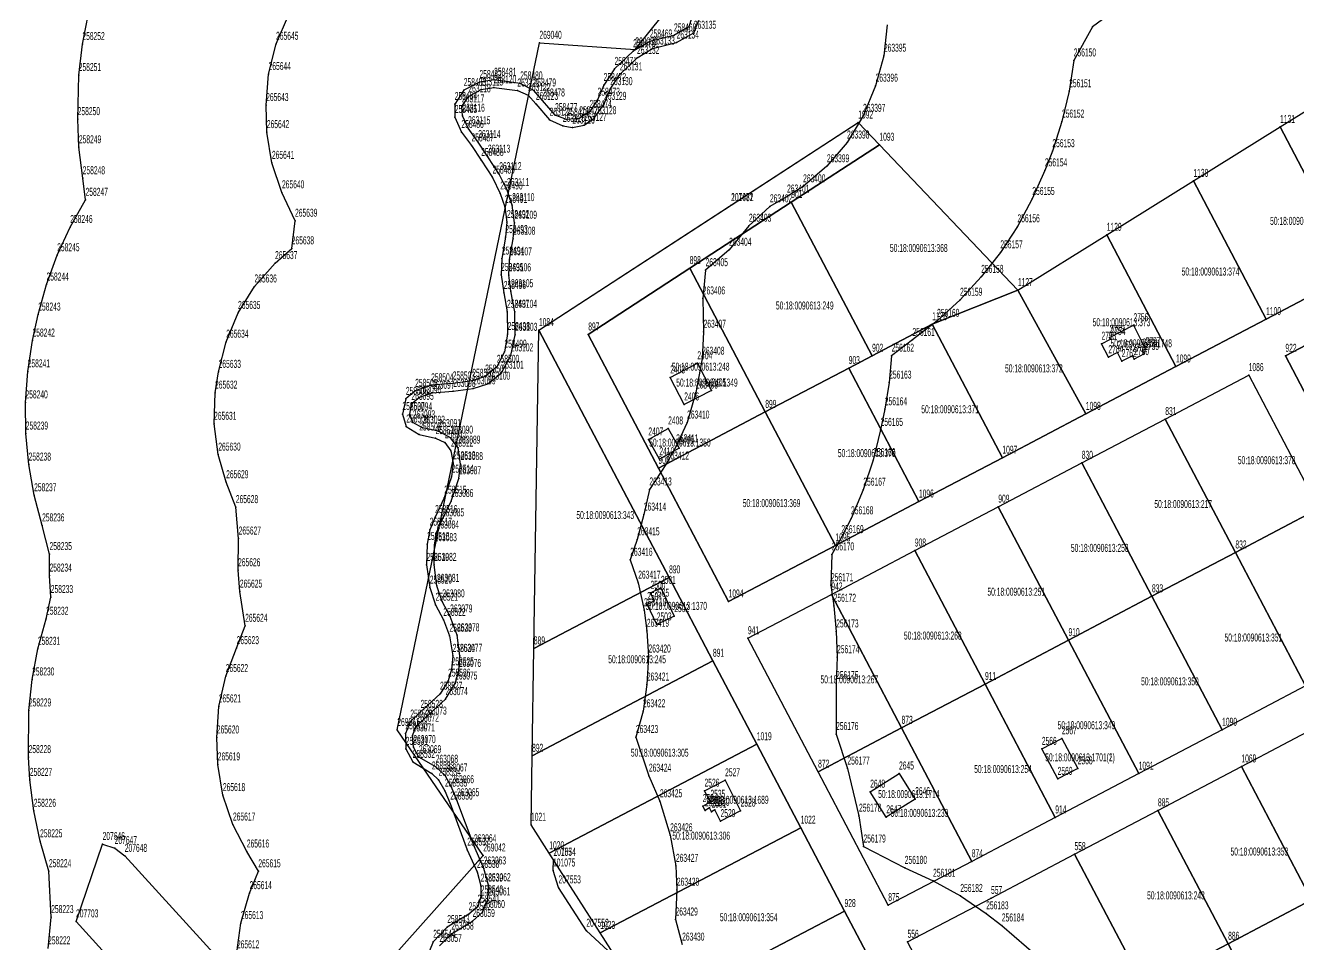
# Model space of a CAD drawing. Extents: x 1277570 to 1279623, y 422293 to 424918.
# Drawn here: x 1277594.3 to 1277931.9, y 423583.6 to 423827.4 of the extents above; entities that cross this region are included whole.
import ezdxf

# ---------------------------------------------------------------- set-up
doc = ezdxf.new("R2010")
doc.units = 0
doc.layers.get('0').update_dxf_attribs({"linetype": 'CONTINUOUS'})

# ---------------------------------------------------------------- blocks, each defined once
blk = doc.blocks.new('REGION0')
at = {"color": 7, "linetype": 'CONTINUOUS'}
for points in [[(1277950.549998, 423751.400001), (1277928.42, 423739.769998), (1277947.030001, 423704.360002)], [(1277823.150001, 423570.35), (1277811.520001, 423592.48), (1277799.89, 423614.609999), (1277788.26, 423636.739999), (1277776.63, 423658.869999), (1277765, 423680.999999), (1277730.49, 423746.599998), (1277815.149999, 423801.659998), (1277820.770001, 423795.759999), (1277797.399999, 423780.569998), (1277770.459998, 423763.050001), (1277743.57, 423745.430001), (1277762.180001, 423710.01), (1277780.780002, 423674.609998), (1277809.109999, 423689.490002), (1277831.239998, 423701.119999), (1277853.370001, 423712.760001), (1277875.5, 423724.379999), (1277899.4, 423736.940002), (1277923.3, 423749.5), (1277947.2, 423762.069998)]]:
    blk.add_lwpolyline(points, dxfattribs=at)
for points in [[(1277808.03, 423676.499999), (1277830.159999, 423688.130001), (1277852.290002, 423699.759998), (1277874.420001, 423711.39), (1277896.549999, 423723.020002), (1277918.679998, 423734.65), (1277937.289999, 423699.239998), (1277955.900001, 423663.830002), (1277933.760001, 423652.2), (1277911.639999, 423640.580002), (1277889.51, 423628.94), (1277867.380001, 423617.309998), (1277845.249998, 423605.680001), (1277823.109999, 423594.049999), (1277804.509998, 423629.46), (1277785.900001, 423664.870002)], [(1277850.360002, 423595.939999), (1277872.49, 423607.580001), (1277894.619999, 423619.199999), (1277916.750002, 423630.84), (1277938.890002, 423642.469998), (1277961.01, 423654.1), (1277979.620001, 423618.689998), (1277998.230002, 423583.280002), (1277976.099999, 423571.65), (1277953.97, 423560.019998), (1277931.840002, 423548.39), (1277909.709998, 423536.759998), (1277887.579999, 423525.130001), (1277865.450001, 423513.499999), (1277846.84, 423548.91), (1277828.229998, 423584.320002)]]:
    blk.add_lwpolyline(points, close=True, dxfattribs=at)

msp = doc.modelspace()

# ---------------------------------------------------------------- linework, layer by layer
at = {"color": 7, "linetype": 'CONTINUOUS'}
for points in [[(1278928.590002, 422296.199999), (1278272.21, 422313.72), (1278280.100001, 422652.879999), (1278114.470001, 422774.680002), (1277866.460001, 423219.000002), (1277891.869999, 423239.150001), (1277900.639998, 423248.799998), (1277891.869999, 423293.490002), (1277781.459999, 423492.419999), (1277686.81, 423574.800002), (1277715.729999, 423607.230001), (1277692.94, 423640.53), (1277730.620002, 423822.8), (1277756.040001, 423821.06), (1277827.020002, 423909.56)], [(1277600.330002, 423582.590002), (1277601.169998, 423590.890001), (1277600.57, 423603.059998), (1277598.210001, 423610.989999), (1277596.519999, 423619.080001), (1277595.499998, 423627.280001), (1277595.180001, 423633.320002), (1277595.249999, 423645.700001), (1277596.100001, 423653.92), (1277597.619999, 423662.05), (1277599.799998, 423670.019999), (1277601.050001, 423675.79), (1277600.729999, 423681.480001), (1277600.729999, 423687.180001), (1277598.760001, 423694.790001), (1277596.64, 423702.779998), (1277595.190001, 423710.920002), (1277594.419999, 423719.150001), (1277594.34, 423727.409999), (1277594.930002, 423735.650002), (1277596.210002, 423743.819999), (1277597.74, 423750.71), (1277599.92, 423758.679999), (1277602.749999, 423766.45), (1277606.209998, 423773.950001), (1277610.28, 423781.149999), (1277609.519999, 423786.879998), (1277608.509999, 423795.089998), (1277608.190001, 423802.550001), (1277608.470001, 423814.259999), (1277609.439999, 423822.469999), (1277611.09, 423830.57)], [(1277650.420002, 423581.529998), (1277651.48, 423589.289999), (1277653.76, 423597.23), (1277656.090002, 423603.029999), (1277653.04, 423608.28), (1277649.36, 423615.430002), (1277646.689999, 423623.24), (1277645.329999, 423631.389999), (1277645.080001, 423638.53), (1277645.579998, 423646.769999), (1277647.44, 423654.819998), (1277650.339998, 423662.22), (1277652.590001, 423668.150002), (1277651.19, 423677.220002), (1277650.709998, 423682.889999), (1277650.870002, 423691.299998), (1277650.120001, 423699.630001), (1277647.550001, 423706.239998), (1277645.470002, 423713.56), (1277644.360001, 423721.740001), (1277644.61, 423729.999999), (1277645.560002, 423735.519999), (1277647.570002, 423743.520001), (1277650.709998, 423751.15), (1277655.070001, 423758.169999), (1277660.53, 423764.37), (1277664.94, 423768.279999), (1277665.819999, 423775.6), (1277662.36, 423783.139999), (1277659.689999, 423790.960002), (1277658.35, 423799.11), (1277658.170001, 423806.29), (1277658.810001, 423814.519999), (1277660.789999, 423822.54), (1277664.060002, 423830.120001)], [(1277883.870002, 423831.940001), (1277877.24, 423827.010001), (1277872.289999, 423818.13), (1277871.069998, 423809.959998), (1277869.169999, 423801.909998), (1277866.62, 423794.049998), (1277864.650002, 423788.959998), (1277861.31, 423781.39), (1277857.37, 423774.13), (1277852.830002, 423767.22), (1277847.749999, 423760.710002), (1277842.139998, 423754.639998), (1277836.05, 423749.050001), (1277829.519999, 423743.98), (1277824.009998, 423739.810001), (1277823.350002, 423732.669999), (1277822.189998, 423725.589999), (1277821.089998, 423720.13), (1277819.120001, 423712.099999), (1277816.499998, 423704.259998), (1277813.24, 423696.670002), (1277810.669999, 423691.670001), (1277808.150001, 423687.090001), (1277807.909999, 423678.919999), (1277808.639998, 423673.469999), (1277809.32, 423666.659998), (1277809.530002, 423659.819999), (1277809.269998, 423652.98), (1277809.279998, 423639.439998), (1277812.280002, 423630.279998), (1277815.35, 423617.780001), (1277816.54, 423609.599999), (1277827.480002, 423603.940002), (1277834.999998, 423600.519999), (1277842.220002, 423596.489998), (1277849.080002, 423591.879999), (1277853.229999, 423588.660001), (1277863.039999, 423580.180001)], [(1277770.96, 423829.250002), (1277770.21, 423827.020001), (1277766.29, 423824.770001), (1277759.900001, 423823.169998), (1277755.47, 423820.579998), (1277750.550001, 423815.870001), (1277747.659998, 423811.620002), (1277746.04, 423807.709998), (1277743.899998, 423804.47), (1277741.179999, 423802.779998), (1277737.820001, 423802.429998), (1277734.769999, 423803.629999), (1277731.440002, 423807.509999), (1277729.089999, 423810.160001), (1277725.519999, 423812.029998), (1277718.600001, 423812.990002), (1277714.73, 423812.410001), (1277710.560002, 423810.27), (1277708.170001, 423806.579998), (1277708.190002, 423803.129998), (1277709.930002, 423799.139999), (1277712.619999, 423795.589999), (1277715.179999, 423791.709999), (1277718.189999, 423787.049998), (1277720.24, 423782.840002), (1277721.469998, 423779.279998), (1277722.010002, 423775.279999), (1277721.589999, 423771.270001), (1277720.669999, 423765.58), (1277720.440001, 423761.230002), (1277721.170001, 423756.449998), (1277722.019998, 423751.449998), (1277722.190002, 423745.549999), (1277721.33, 423740.87), (1277719.330001, 423736.850002), (1277716.230001, 423734.270001), (1277712.82, 423733.140002), (1277707.620001, 423732.440002), (1277701.909999, 423731.96), (1277697.669998, 423730.480001), (1277695.209999, 423728.349999), (1277694.289998, 423724.340001), (1277695.32, 423721.009999), (1277698.760002, 423718.900001), (1277703.079998, 423717.930002), (1277705.559999, 423716.83), (1277707.160001, 423714.609999), (1277707.749998, 423711.280002), (1277707.33, 423707.709998), (1277705.4, 423702.14), (1277702.960002, 423696.999998), (1277701.519998, 423693.650001), (1277700.850001, 423689.860001), (1277700.689998, 423684.299998), (1277701.55, 423678.29), (1277703.099999, 423673.739999), (1277705.150001, 423669.73), (1277706.77, 423665.51), (1277707.630002, 423660.179998), (1277707.33, 423656.609999), (1277706.4, 423653.599999), (1277704.259998, 423650.139999), (1277699.09, 423645.319998), (1277696.389998, 423642.740002), (1277695.070001, 423639.620002), (1277695.160001, 423635.500001), (1277697.020002, 423632.06), (1277702.11, 423628.979998), (1277703.899998, 423627.319999), (1277705.569999, 423624.420002), (1277706.990002, 423620.980001), (1277711.499998, 423608.770002), (1277714.069999, 423602.879998), (1277715.050002, 423599.22), (1277715.069998, 423596.1), (1277714.200001, 423593.640002), (1277711.859998, 423591.629999), (1277706.179998, 423588.249999), (1277702.46, 423584.330001), (1277700.519999, 423579.519999)], [(1277770.96, 423829.250002), (1277770.21, 423827.020001), (1277766.29, 423824.770001), (1277759.900001, 423823.169998), (1277755.47, 423820.579998), (1277750.550001, 423815.870001), (1277747.659998, 423811.620002), (1277746.04, 423807.709998), (1277743.899998, 423804.47), (1277741.179999, 423802.779998), (1277737.820001, 423802.429998), (1277734.769999, 423803.629999), (1277731.440002, 423807.509999), (1277729.089999, 423810.160001), (1277725.519999, 423812.029998), (1277718.600001, 423812.990002), (1277714.73, 423812.410001), (1277710.560002, 423810.27), (1277708.170001, 423806.579998), (1277708.190002, 423803.129998), (1277709.930002, 423799.139999), (1277712.619999, 423795.589999), (1277715.179999, 423791.709999), (1277718.189999, 423787.049998), (1277720.24, 423782.840002), (1277721.469998, 423779.279998), (1277722.010002, 423775.279999), (1277721.589999, 423771.270001), (1277720.669999, 423765.58), (1277720.440001, 423761.230002), (1277721.170001, 423756.449998), (1277722.019998, 423751.449998), (1277722.190002, 423745.549999), (1277721.33, 423740.87), (1277719.330001, 423736.850002), (1277716.230001, 423734.270001), (1277712.82, 423733.140002), (1277707.620001, 423732.440002), (1277701.909999, 423731.96), (1277697.669998, 423730.480001), (1277695.209999, 423728.349999), (1277694.289998, 423724.340001), (1277695.32, 423721.009999), (1277698.760002, 423718.900001), (1277703.079998, 423717.930002), (1277705.559999, 423716.83), (1277707.160001, 423714.609999), (1277707.749998, 423711.280002), (1277707.33, 423707.709998), (1277705.4, 423702.14), (1277702.960002, 423696.999998), (1277701.519998, 423693.650001), (1277700.850001, 423689.860001), (1277700.689998, 423684.299998), (1277701.55, 423678.29), (1277703.099999, 423673.739999), (1277705.150001, 423669.73), (1277706.77, 423665.51), (1277707.630002, 423660.179998), (1277707.33, 423656.609999), (1277706.4, 423653.599999), (1277704.259998, 423650.139999), (1277699.09, 423645.319998), (1277696.389998, 423642.740002), (1277695.070001, 423639.620002), (1277695.160001, 423635.500001), (1277697.020002, 423632.06), (1277702.11, 423628.979998), (1277703.899998, 423627.319999), (1277705.569999, 423624.420002), (1277706.990002, 423620.980001), (1277711.499998, 423608.770002), (1277714.069999, 423602.879998), (1277715.050002, 423599.22), (1277715.069998, 423596.1), (1277714.200001, 423593.640002), (1277711.859998, 423591.629999), (1277706.179998, 423588.249999), (1277702.46, 423584.330001), (1277700.519999, 423579.519999)], [(1277704.11, 423583.23), (1277707.270002, 423586.480002), (1277712.879999, 423589.850002), (1277715.539999, 423592.21), (1277716.980002, 423595.550002), (1277717.070002, 423599.339998), (1277715.850001, 423603.780001), (1277713.27, 423609.67), (1277708.749998, 423621.879999), (1277707.340001, 423625.32), (1277705.610001, 423628.439999), (1277703.12, 423630.76), (1277698.660002, 423633.299998), (1277697.190002, 423635.959999), (1277696.97, 423639.069999), (1277698.039998, 423641.64), (1277700.120002, 423643.540001), (1277705.729998, 423648.700002), (1277708.250001, 423652.829998), (1277709.24, 423656.179999), (1277709.530001, 423660.190002), (1277708.800001, 423665.640002), (1277706.929999, 423670.639998), (1277704.870001, 423674.640001), (1277703.449999, 423678.749999), (1277702.719999, 423684.310002), (1277702.809999, 423689.539999), (1277703.359999, 423692.890001), (1277704.739999, 423696.119999), (1277707.180002, 423701.260001), (1277709.24, 423707.279998), (1277709.720001, 423711.069999), (1277709.06, 423715.409998), (1277707.080002, 423718.059999), (1277703.889998, 423719.830002), (1277699.64, 423720.700002), (1277697.029998, 423722.129999), (1277696.25, 423724.240002), (1277696.679999, 423727.03), (1277698.640001, 423728.709998), (1277702.179999, 423729.950001), (1277707.759999, 423730.429999), (1277713.08, 423731.129998), (1277716.94, 423732.380001), (1277720.540002, 423735.300002), (1277723.06, 423739.880002), (1277724.16, 423745.340001), (1277724.059999, 423751.460002), (1277723.07, 423756.910002), (1277722.479998, 423761.140002), (1277722.7, 423765.370002), (1277723.62, 423770.840001), (1277724.039998, 423775.070001), (1277723.380002, 423779.740001), (1277722.019998, 423783.74), (1277719.96, 423787.96), (1277716.950001, 423792.610001), (1277714.390001, 423796.490002), (1277711.699999, 423800.15), (1277710.219998, 423803.479998), (1277710.080001, 423805.930001), (1277711.779999, 423808.610001), (1277715.130001, 423810.410002), (1277718.549998, 423810.989998), (1277724.769998, 423810.140002), (1277727.629999, 423808.930002), (1277729.680001, 423806.610001), (1277733.32, 423802.4), (1277736.820001, 423800.75), (1277739.36, 423800.32), (1277742.520002, 423801.01), (1277745.109999, 423802.810001), (1277747.749998, 423806.610001), (1277749.380002, 423810.510001), (1277751.950002, 423814.429999), (1277756.500001, 423818.800001), (1277760.61, 423821.279998), (1277766.999999, 423822.88), (1277771.549998, 423825.47), (1277772.859999, 423828.810002)], [(1277704.11, 423583.23), (1277707.270002, 423586.480002), (1277712.879999, 423589.850002), (1277715.539999, 423592.21), (1277716.980002, 423595.550002), (1277717.070002, 423599.339998), (1277715.850001, 423603.780001), (1277713.27, 423609.67), (1277708.749998, 423621.879999), (1277707.340001, 423625.32), (1277705.610001, 423628.439999), (1277703.12, 423630.76), (1277698.660002, 423633.299998), (1277697.190002, 423635.959999), (1277696.97, 423639.069999), (1277698.039998, 423641.64), (1277700.120002, 423643.540001), (1277705.729998, 423648.700002), (1277708.250001, 423652.829998), (1277709.24, 423656.179999), (1277709.530001, 423660.190002), (1277708.800001, 423665.640002), (1277706.929999, 423670.639998), (1277704.870001, 423674.640001), (1277703.449999, 423678.749999), (1277702.719999, 423684.310002), (1277702.809999, 423689.539999), (1277703.359999, 423692.890001), (1277704.739999, 423696.119999), (1277707.180002, 423701.260001), (1277709.24, 423707.279998), (1277709.720001, 423711.069999), (1277709.06, 423715.409998), (1277707.080002, 423718.059999), (1277703.889998, 423719.830002), (1277699.64, 423720.700002), (1277697.029998, 423722.129999), (1277696.25, 423724.240002), (1277696.679999, 423727.03), (1277698.640001, 423728.709998), (1277702.179999, 423729.950001), (1277707.759999, 423730.429999), (1277713.08, 423731.129998), (1277716.94, 423732.380001), (1277720.540002, 423735.300002), (1277723.06, 423739.880002), (1277724.16, 423745.340001), (1277724.059999, 423751.460002), (1277723.07, 423756.910002), (1277722.479998, 423761.140002), (1277722.7, 423765.370002), (1277723.62, 423770.840001), (1277724.039998, 423775.070001), (1277723.380002, 423779.740001), (1277722.019998, 423783.74), (1277719.96, 423787.96), (1277716.950001, 423792.610001), (1277714.390001, 423796.490002), (1277711.699999, 423800.15), (1277710.219998, 423803.479998), (1277710.080001, 423805.930001), (1277711.779999, 423808.610001), (1277715.130001, 423810.410002), (1277718.549998, 423810.989998), (1277724.769998, 423810.140002), (1277727.629999, 423808.930002), (1277729.680001, 423806.610001), (1277733.32, 423802.4), (1277736.820001, 423800.75), (1277739.36, 423800.32), (1277742.520002, 423801.01), (1277745.109999, 423802.810001), (1277747.749998, 423806.610001), (1277749.380002, 423810.510001), (1277751.950002, 423814.429999), (1277756.500001, 423818.800001), (1277760.61, 423821.279998), (1277766.999999, 423822.88), (1277771.549998, 423825.47), (1277772.859999, 423828.810002)], [(1277822.849999, 423827.589998), (1277821.960001, 423819.379998), (1277819.74, 423811.429998), (1277816.429999, 423803.43), (1277812.190002, 423796.35), (1277806.84, 423790.05), (1277800.53, 423784.730002), (1277796.279998, 423782.019999), (1277791.73, 423779.429999), (1277786.170001, 423774.280002), (1277780.919999, 423767.91), (1277774.679999, 423762.489999), (1277773.929998, 423755.000002), (1277774.15, 423746.159999), (1277773.759998, 423738.999998), (1277772.080002, 423730.009998), (1277769.780001, 423722.070002), (1277766.870002, 423715.780001), (1277764.35, 423711.200001), (1277759.78, 423704.319999), (1277758.299999, 423697.65), (1277756.549999, 423691.09), (1277754.690002, 423685.669998), (1277756.809998, 423679.599999), (1277758.360002, 423672.279998), (1277759.090002, 423666.829998), (1277759.530001, 423659.999998), (1277759.109998, 423652.569998), (1277758.080002, 423645.479998), (1277756.199999, 423638.659998), (1277759.649998, 423628.400001), (1277762.560002, 423621.609999), (1277765.28, 423612.590001), (1277766.809999, 423604.470001), (1277767.060002, 423598.150001), (1277766.699998, 423590.239999), (1277768.459999, 423583.58)], [(1277751.09, 423579.889998), (1277743.070002, 423587.250002), (1277735.679999, 423598.760001), (1277734.23, 423603.240002), (1277734.350001, 423606.059999), (1277734.340001, 423606.069998), (1277733.23, 423607.820002), (1277728.390001, 423615.37), (1277728.680001, 423633.670002), (1277729.140001, 423662.149999), (1277730.49, 423746.599998), (1277781.439998, 423779.740001), (1277781.459999, 423779.75), (1277815.149999, 423801.659998), (1277820.770001, 423795.759999), (1277857.490001, 423757.2), (1277881.049998, 423771.870001), (1277904.029998, 423786.179998), (1277927.009998, 423800.49), (1277949.989998, 423814.799998)], [(1277768.459999, 423413.550001), (1277732.49, 423452.780002), (1277686.08, 423503.809999), (1277650.940001, 423542.140002), (1277607.750002, 423589.739998), (1277614.800002, 423610.27), (1277618.010002, 423609.200002), (1277620.679998, 423607.119998), (1277666.76, 423556.549998), (1277701.74, 423518.099998), (1277748.280002, 423467.220001), (1277785.79, 423426.299999)]]:
    msp.add_lwpolyline(points, dxfattribs=at)
for points in [[(1277927.009998, 423800.49), (1277949.989998, 423814.799998), (1277971.100001, 423774.630002), (1277947.2, 423762.069998)], [(1277904.029998, 423786.179998), (1277927.009998, 423800.49), (1277947.2, 423762.069998), (1277923.3, 423749.5)], [(1277797.399999, 423780.569998), (1277820.770001, 423795.759999), (1277857.490001, 423757.2), (1277834.76, 423748.159998), (1277818.83, 423739.790002)], [(1277881.049998, 423771.870001), (1277904.029998, 423786.179998), (1277923.3, 423749.5), (1277899.4, 423736.940002)], [(1277770.459998, 423763.050001), (1277797.399999, 423780.569998), (1277818.83, 423739.790002), (1277812.630001, 423736.530001), (1277790.499998, 423724.899999)], [(1277857.490001, 423757.2), (1277881.049998, 423771.870001), (1277899.4, 423736.940002), (1277875.5, 423724.379999)], [(1277743.57, 423745.430001), (1277770.459998, 423763.050001), (1277790.499998, 423724.899999), (1277762.180001, 423710.01)], [(1277834.76, 423748.159998), (1277857.490001, 423757.2), (1277875.5, 423724.379999), (1277853.370001, 423712.760001)], [(1277928.42, 423739.769998), (1277950.549998, 423751.400001), (1277969.16, 423715.989999), (1277947.030001, 423704.360002)], [(1277730.49, 423746.599998), (1277765, 423680.999999), (1277729.140001, 423662.149999)], [(1277818.83, 423739.790002), (1277834.76, 423748.159998), (1277853.370001, 423712.760001), (1277831.239998, 423701.119999), (1277812.630001, 423736.530001)], [(1277879.650001, 423742.979998), (1277882.050002, 423744.210001), (1277881.809999, 423744.67), (1277888.119999, 423747.889999), (1277891.34, 423741.589998), (1277890.52, 423741.170002), (1277890.98, 423740.269999), (1277888.299999, 423738.899999), (1277887.839999, 423739.800002), (1277885.03, 423738.369999), (1277883.880002, 423740.629999), (1277881.480001, 423739.4)], [(1277765.300001, 423734.04), (1277772.489999, 423737.789998), (1277776.219998, 423730.619998), (1277769.009999, 423726.87)], [(1277790.499998, 423724.899999), (1277812.630001, 423736.530001), (1277831.239998, 423701.119999), (1277809.109999, 423689.490002)], [(1277896.549999, 423723.020002), (1277918.679998, 423734.65), (1277937.289999, 423699.239998), (1277915.160001, 423687.610001)], [(1277762.180001, 423710.01), (1277790.499998, 423724.899999), (1277809.109999, 423689.490002), (1277780.780002, 423674.609998)], [(1277874.420001, 423711.39), (1277896.549999, 423723.020002), (1277915.160001, 423687.610001), (1277893.030002, 423675.979999)], [(1277759.5, 423717.580002), (1277764.750001, 423720.499998), (1277767.66, 423715.260001), (1277762.419999, 423712.34)], [(1277852.290002, 423699.759998), (1277874.420001, 423711.39), (1277893.030002, 423675.979999), (1277870.899999, 423664.350002)], [(1277830.159999, 423688.130001), (1277852.290002, 423699.759998), (1277870.899999, 423664.350002), (1277848.77, 423652.72)], [(1277915.160001, 423687.610001), (1277937.289999, 423699.239998), (1277955.900001, 423663.830002), (1277933.760001, 423652.2)], [(1277808.03, 423676.499999), (1277830.159999, 423688.130001), (1277848.77, 423652.72), (1277826.640001, 423641.090002)], [(1277893.030002, 423675.979999), (1277915.160001, 423687.610001), (1277933.760001, 423652.2), (1277911.639999, 423640.580002)], [(1277729.140001, 423662.149999), (1277765, 423680.999999), (1277776.63, 423658.869999), (1277728.680001, 423633.670002)], [(1277760.070001, 423676.91), (1277762.830001, 423678.219999), (1277766.38, 423670.719998), (1277761.720001, 423668.52), (1277759.170001, 423673.899999), (1277761.07, 423674.800002)], [(1277785.900001, 423664.870002), (1277808.03, 423676.499999), (1277826.640001, 423641.090002), (1277804.509998, 423629.46)], [(1277870.899999, 423664.350002), (1277893.030002, 423675.979999), (1277911.639999, 423640.580002), (1277889.51, 423628.94)], [(1277848.77, 423652.72), (1277870.899999, 423664.350002), (1277889.51, 423628.94), (1277867.380001, 423617.309998)], [(1277728.680001, 423633.670002), (1277776.63, 423658.869999), (1277788.26, 423636.739999), (1277733.23, 423607.820002), (1277728.390001, 423615.37)], [(1277826.640001, 423641.090002), (1277848.77, 423652.72), (1277867.380001, 423617.309998), (1277845.249998, 423605.680001)], [(1277804.509998, 423629.46), (1277826.640001, 423641.090002), (1277845.249998, 423605.680001), (1277823.109999, 423594.049999)], [(1277916.750002, 423630.84), (1277938.890002, 423642.469998), (1277957.490002, 423607.060001), (1277935.359999, 423595.429999)], [(1277863.830002, 423635.500001), (1277869.140002, 423638.299999), (1277873.340002, 423630.339999), (1277868.030002, 423627.540001)], [(1277863.830002, 423635.500001), (1277869.140002, 423638.299999), (1277873.340002, 423630.339999), (1277868.030002, 423627.540001)], [(1277733.23, 423607.820002), (1277788.26, 423636.739999), (1277799.89, 423614.609999), (1277746.749998, 423586.68)], [(1277894.619999, 423619.199999), (1277916.750002, 423630.84), (1277935.359999, 423595.429999), (1277913.23, 423583.800002)], [(1277774.399998, 423624.410002), (1277779.850001, 423627.169998), (1277783.970001, 423619.119998), (1277778.65, 423616.339999), (1277777.09, 423619.320002), (1277776.249999, 423618.849999), (1277775.71, 423619.840002), (1277774.53, 423619.199999), (1277773.920002, 423620.329998), (1277775.959999, 423621.459998)], [(1277825.97, 423628.969999), (1277830.239998, 423622.180001), (1277822.59, 423617.37), (1277818.320002, 423624.160002)], [(1277872.49, 423607.580001), (1277894.619999, 423619.199999), (1277913.23, 423583.800002), (1277891.100002, 423572.17)], [(1277746.749998, 423586.68), (1277799.89, 423614.609999), (1277811.520001, 423592.48), (1277760.280002, 423565.549998)], [(1277828.229998, 423584.320002), (1277850.360002, 423595.939999), (1277872.49, 423607.580001), (1277891.100002, 423572.17), (1277868.969998, 423560.540002), (1277846.84, 423548.91)], [(1277913.23, 423583.800002), (1277935.359999, 423595.429999), (1277953.97, 423560.019998), (1277931.840002, 423548.39)], [(1277760.280002, 423565.549998), (1277811.520001, 423592.48), (1277823.150001, 423570.35), (1277773.810001, 423544.42)], [(1277891.100002, 423572.17), (1277913.23, 423583.800002), (1277931.840002, 423548.39), (1277909.709998, 423536.759998)]]:
    msp.add_lwpolyline(points, close=True, dxfattribs=at)
at = {"color": 7}
for p in [(1277770.21, 423827.020001), (1277877.24, 423827.010001), (1277730.620002, 423822.8), (1277759.900001, 423823.169998), (1277766.29, 423824.770001), (1277766.999999, 423822.88), (1277771.549998, 423825.47), (1277609.439999, 423822.469999), (1277660.789999, 423822.54), (1277755.47, 423820.579998), (1277756.040001, 423821.06), (1277760.61, 423821.279998), (1277821.960001, 423819.379998), (1277756.500001, 423818.800001), (1277872.289999, 423818.13), (1277608.470001, 423814.259999), (1277658.810001, 423814.519999), (1277718.600001, 423812.990002), (1277750.550001, 423815.870001), (1277751.950002, 423814.429999), (1277710.560002, 423810.27), (1277714.73, 423812.410001), (1277715.130001, 423810.410002), (1277718.549998, 423810.989998), (1277724.769998, 423810.140002), (1277725.519999, 423812.029998), (1277729.089999, 423810.160001), (1277747.659998, 423811.620002), (1277749.380002, 423810.510001), (1277819.74, 423811.429998), (1277871.069998, 423809.959998), (1277658.170001, 423806.29), (1277708.170001, 423806.579998), (1277710.080001, 423805.930001), (1277711.779999, 423808.610001), (1277727.629999, 423808.930002), (1277729.680001, 423806.610001), (1277731.440002, 423807.509999), (1277746.04, 423807.709998), (1277747.749998, 423806.610001), (1277608.190001, 423802.550001), (1277708.190002, 423803.129998), (1277710.219998, 423803.479998), (1277734.769999, 423803.629999), (1277741.179999, 423802.779998), (1277743.899998, 423804.47), (1277745.109999, 423802.810001), (1277816.429999, 423803.43), (1277709.930002, 423799.139999), (1277711.699999, 423800.15), (1277733.32, 423802.4), (1277736.820001, 423800.75), (1277737.820001, 423802.429998), (1277739.36, 423800.32), (1277742.520002, 423801.01), (1277815.149999, 423801.659998), (1277869.169999, 423801.909998), (1277927.009998, 423800.49), (1277658.35, 423799.11), (1277714.390001, 423796.490002), (1277812.190002, 423796.35), (1277820.770001, 423795.759999), (1277608.509999, 423795.089998), (1277712.619999, 423795.589999), (1277716.950001, 423792.610001), (1277866.62, 423794.049998), (1277659.689999, 423790.960002), (1277715.179999, 423791.709999), (1277806.84, 423790.05), (1277609.519999, 423786.879998), (1277718.189999, 423787.049998), (1277719.96, 423787.96), (1277864.650002, 423788.959998), (1277904.029998, 423786.179998), (1277662.36, 423783.139999), (1277720.24, 423782.840002), (1277722.019998, 423783.74), (1277800.53, 423784.730002), (1277610.28, 423781.149999), (1277721.469998, 423779.279998), (1277723.380002, 423779.740001), (1277781.439998, 423779.740001), (1277781.459999, 423779.75), (1277791.73, 423779.429999), (1277796.279998, 423782.019999), (1277797.399999, 423780.569998), (1277861.31, 423781.39), (1277665.819999, 423775.6), (1277606.209998, 423773.950001), (1277722.010002, 423775.279999), (1277724.039998, 423775.070001), (1277786.170001, 423774.280002), (1277857.37, 423774.13), (1277721.589999, 423771.270001), (1277723.62, 423770.840001), (1277881.049998, 423771.870001), (1277602.749999, 423766.45), (1277664.94, 423768.279999), (1277720.669999, 423765.58), (1277722.7, 423765.370002), (1277780.919999, 423767.91), (1277852.830002, 423767.22), (1277660.53, 423764.37), (1277770.459998, 423763.050001), (1277774.679999, 423762.489999), (1277599.92, 423758.679999), (1277720.440001, 423761.230002), (1277722.479998, 423761.140002), (1277847.749999, 423760.710002), (1277655.070001, 423758.169999), (1277721.170001, 423756.449998), (1277723.07, 423756.910002), (1277857.490001, 423757.2), (1277773.929998, 423755.000002), (1277842.139998, 423754.639998), (1277597.74, 423750.71), (1277650.709998, 423751.15), (1277722.019998, 423751.449998), (1277724.059999, 423751.460002), (1277836.05, 423749.050001), (1277923.3, 423749.5), (1277722.190002, 423745.549999), (1277724.16, 423745.340001), (1277730.49, 423746.599998), (1277743.57, 423745.430001), (1277774.15, 423746.159999), (1277834.76, 423748.159998), (1277888.119999, 423747.889999), (1277596.210002, 423743.819999), (1277647.570002, 423743.520001), (1277829.519999, 423743.98), (1277879.650001, 423742.979998), (1277881.809999, 423744.67), (1277882.050002, 423744.210001), (1277721.33, 423740.87), (1277723.06, 423739.880002), (1277773.759998, 423738.999998), (1277818.83, 423739.790002), (1277824.009998, 423739.810001), (1277881.480001, 423739.4), (1277883.880002, 423740.629999), (1277885.03, 423738.369999), (1277887.839999, 423739.800002), (1277888.299999, 423738.899999), (1277890.52, 423741.170002), (1277890.98, 423740.269999), (1277891.34, 423741.589998), (1277928.42, 423739.769998), (1277594.930002, 423735.650002), (1277645.560002, 423735.519999), (1277719.330001, 423736.850002), (1277720.540002, 423735.300002), (1277772.489999, 423737.789998), (1277812.630001, 423736.530001), (1277899.4, 423736.940002), (1277701.909999, 423731.96), (1277707.620001, 423732.440002), (1277712.82, 423733.140002), (1277716.230001, 423734.270001), (1277716.94, 423732.380001), (1277765.300001, 423734.04), (1277823.350002, 423732.669999), (1277918.679998, 423734.65), (1277644.61, 423729.999999), (1277695.209999, 423728.349999), (1277697.669998, 423730.480001), (1277698.640001, 423728.709998), (1277702.179999, 423729.950001), (1277707.759999, 423730.429999), (1277713.08, 423731.129998), (1277772.080002, 423730.009998), (1277776.219998, 423730.619998), (1277594.34, 423727.409999), (1277696.679999, 423727.03), (1277769.009999, 423726.87), (1277790.499998, 423724.899999), (1277822.189998, 423725.589999), (1277644.360001, 423721.740001), (1277694.289998, 423724.340001), (1277696.25, 423724.240002), (1277697.029998, 423722.129999), (1277769.780001, 423722.070002), (1277875.5, 423724.379999), (1277896.549999, 423723.020002), (1277594.419999, 423719.150001), (1277695.32, 423721.009999), (1277698.760002, 423718.900001), (1277699.64, 423720.700002), (1277703.889998, 423719.830002), (1277764.750001, 423720.499998), (1277821.089998, 423720.13), (1277703.079998, 423717.930002), (1277705.559999, 423716.83), (1277707.080002, 423718.059999), (1277709.06, 423715.409998), (1277759.5, 423717.580002), (1277766.870002, 423715.780001), (1277767.66, 423715.260001), (1277645.470002, 423713.56), (1277707.160001, 423714.609999), (1277762.419999, 423712.34), (1277819.120001, 423712.099999), (1277853.370001, 423712.760001), (1277874.420001, 423711.39), (1277595.190001, 423710.920002), (1277707.749998, 423711.280002), (1277709.720001, 423711.069999), (1277762.180001, 423710.01), (1277764.35, 423711.200001), (1277647.550001, 423706.239998), (1277707.33, 423707.709998), (1277709.24, 423707.279998), (1277596.64, 423702.779998), (1277705.4, 423702.14), (1277707.180002, 423701.260001), (1277759.78, 423704.319999), (1277816.499998, 423704.259998), (1277650.120001, 423699.630001), (1277831.239998, 423701.119999), (1277852.290002, 423699.759998), (1277598.760001, 423694.790001), (1277702.960002, 423696.999998), (1277704.739999, 423696.119999), (1277758.299999, 423697.65), (1277813.24, 423696.670002), (1277650.870002, 423691.299998), (1277701.519998, 423693.650001), (1277703.359999, 423692.890001), (1277810.669999, 423691.670001), (1277700.850001, 423689.860001), (1277702.809999, 423689.539999), (1277756.549999, 423691.09), (1277809.109999, 423689.490002), (1277830.159999, 423688.130001), (1277600.729999, 423687.180001), (1277754.690002, 423685.669998), (1277808.150001, 423687.090001), (1277915.160001, 423687.610001), (1277600.729999, 423681.480001), (1277650.709998, 423682.889999), (1277700.689998, 423684.299998), (1277702.719999, 423684.310002), (1277765, 423680.999999), (1277701.55, 423678.29), (1277703.449999, 423678.749999), (1277756.809998, 423679.599999), (1277762.830001, 423678.219999), (1277807.909999, 423678.919999), (1277601.050001, 423675.79), (1277651.19, 423677.220002), (1277704.870001, 423674.640001), (1277760.070001, 423676.91), (1277761.07, 423674.800002), (1277780.780002, 423674.609998), (1277808.03, 423676.499999), (1277893.030002, 423675.979999), (1277703.099999, 423673.739999), (1277758.360002, 423672.279998), (1277759.170001, 423673.899999), (1277808.639998, 423673.469999), (1277599.799998, 423670.019999), (1277652.590001, 423668.150002), (1277705.150001, 423669.73), (1277706.929999, 423670.639998), (1277761.720001, 423668.52), (1277766.38, 423670.719998), (1277706.77, 423665.51), (1277708.800001, 423665.640002), (1277759.090002, 423666.829998), (1277785.900001, 423664.870002), (1277809.32, 423666.659998), (1277870.899999, 423664.350002), (1277597.619999, 423662.05), (1277650.339998, 423662.22), (1277729.140001, 423662.149999), (1277707.630002, 423660.179998), (1277709.530001, 423660.190002), (1277759.530001, 423659.999998), (1277776.63, 423658.869999), (1277809.530002, 423659.819999), (1277647.44, 423654.819998), (1277707.33, 423656.609999), (1277709.24, 423656.179999), (1277596.100001, 423653.92), (1277706.4, 423653.599999), (1277708.250001, 423652.829998), (1277759.109998, 423652.569998), (1277809.269998, 423652.98), (1277848.77, 423652.72), (1277704.259998, 423650.139999), (1277705.729998, 423648.700002), (1277595.249999, 423645.700001), (1277645.579998, 423646.769999), (1277699.09, 423645.319998), (1277758.080002, 423645.479998), (1277692.94, 423640.53), (1277696.389998, 423642.740002), (1277698.039998, 423641.64), (1277700.120002, 423643.540001), (1277826.640001, 423641.090002), (1277911.639999, 423640.580002), (1277645.080001, 423638.53), (1277695.070001, 423639.620002), (1277696.97, 423639.069999), (1277756.199999, 423638.659998), (1277809.279998, 423639.439998), (1277869.140002, 423638.299999), (1277695.160001, 423635.500001), (1277697.190002, 423635.959999), (1277788.26, 423636.739999), (1277863.830002, 423635.500001), (1277595.180001, 423633.320002), (1277645.329999, 423631.389999), (1277697.020002, 423632.06), (1277698.660002, 423633.299998), (1277703.12, 423630.76), (1277728.680001, 423633.670002), (1277873.340002, 423630.339999), (1277916.750002, 423630.84), (1277595.499998, 423627.280001), (1277702.11, 423628.979998), (1277703.899998, 423627.319999), (1277705.610001, 423628.439999), (1277759.649998, 423628.400001), (1277779.850001, 423627.169998), (1277804.509998, 423629.46), (1277812.280002, 423630.279998), (1277825.97, 423628.969999), (1277868.030002, 423627.540001), (1277889.51, 423628.94), (1277705.569999, 423624.420002), (1277707.340001, 423625.32), (1277774.399998, 423624.410002), (1277818.320002, 423624.160002), (1277646.689999, 423623.24), (1277706.990002, 423620.980001), (1277708.749998, 423621.879999), (1277762.560002, 423621.609999), (1277773.920002, 423620.329998), (1277775.959999, 423621.459998), (1277830.239998, 423622.180001), (1277596.519999, 423619.080001), (1277774.53, 423619.199999), (1277775.71, 423619.840002), (1277776.249999, 423618.849999), (1277777.09, 423619.320002), (1277783.970001, 423619.119998), (1277815.35, 423617.780001), (1277822.59, 423617.37), (1277867.380001, 423617.309998), (1277894.619999, 423619.199999), (1277649.36, 423615.430002), (1277728.390001, 423615.37), (1277778.65, 423616.339999), (1277799.89, 423614.609999), (1277598.210001, 423610.989999), (1277614.800002, 423610.27), (1277765.28, 423612.590001), (1277618.010002, 423609.200002), (1277620.679998, 423607.119998), (1277653.04, 423608.28), (1277711.499998, 423608.770002), (1277713.27, 423609.67), (1277715.729999, 423607.230001), (1277733.23, 423607.820002), (1277816.54, 423609.599999), (1277872.49, 423607.580001), (1277715.850001, 423603.780001), (1277734.340001, 423606.069998), (1277734.350001, 423606.059999), (1277766.809999, 423604.470001), (1277827.480002, 423603.940002), (1277845.249998, 423605.680001), (1277600.57, 423603.059998), (1277656.090002, 423603.029999), (1277714.069999, 423602.879998), (1277734.23, 423603.240002), (1277834.999998, 423600.519999), (1277653.76, 423597.23), (1277715.050002, 423599.22), (1277717.070002, 423599.339998), (1277735.679999, 423598.760001), (1277767.060002, 423598.150001), (1277714.200001, 423593.640002), (1277715.069998, 423596.1), (1277716.980002, 423595.550002), (1277823.109999, 423594.049999), (1277842.220002, 423596.489998), (1277850.360002, 423595.939999), (1277601.169998, 423590.890001), (1277711.859998, 423591.629999), (1277712.879999, 423589.850002), (1277715.539999, 423592.21), (1277766.699998, 423590.239999), (1277811.520001, 423592.48), (1277849.080002, 423591.879999), (1277607.750002, 423589.739998), (1277651.48, 423589.289999), (1277706.179998, 423588.249999), (1277707.270002, 423586.480002), (1277743.070002, 423587.250002), (1277746.749998, 423586.68), (1277853.229999, 423588.660001), (1277702.46, 423584.330001), (1277828.229998, 423584.320002), (1277913.23, 423583.800002)]:
    msp.add_point(p, dxfattribs=at)

# ---------------------------------------------------------------- block references
msp.add_blockref('REGION0', (0, 0), dxfattribs=at)

# ---------------------------------------------------------------- texts
at = {"color": 7, "width": 0.5}
for s, height, p in [('258469', 2.122561, (1277759.900001, 423824.24244)), ('258468', 2.122557, (1277766.29, 423825.842441)), ('263135', 2.122557, (1277771.549998, 423826.542441)), ('258252', 2.122561, (1277609.439999, 423823.54244)), ('265645', 2.122557, (1277660.789999, 423823.61244)), ('269040', 2.122557, (1277730.620002, 423823.87244)), ('258470', 2.122561, (1277755.47, 423821.65244)), ('269039', 2.122557, (1277756.040001, 423822.132441)), ('263133', 2.122557, (1277760.61, 423822.352443)), ('263134', 2.122557, (1277766.999999, 423823.95244)), ('263132', 2.122557, (1277756.500001, 423819.872441)), ('263395', 2.122557, (1277821.960001, 423820.452443)), ('256150', 2.122557, (1277872.289999, 423819.20244)), ('258251', 2.122561, (1277608.470001, 423815.33244)), ('265644', 2.122561, (1277658.810001, 423815.59244)), ('258481', 2.122557, (1277718.600001, 423814.062443)), ('258471', 2.122557, (1277750.550001, 423816.942441)), ('263131', 2.122561, (1277751.950002, 423815.502441)), ('258483', 2.122561, (1277710.560002, 423811.342441)), ('258482', 2.122557, (1277714.73, 423813.482441)), ('263119', 2.122557, (1277715.130001, 423811.482442)), ('263120', 2.122557, (1277718.549998, 423812.062443)), ('263121', 2.122557, (1277724.769998, 423811.212442)), ('258480', 2.122557, (1277725.519999, 423813.102443)), ('258479', 2.122557, (1277729.089999, 423811.232441)), ('258472', 2.122557, (1277747.659998, 423812.692442)), ('263130', 2.122557, (1277749.380002, 423811.582441)), ('263396', 2.122557, (1277819.74, 423812.502443)), ('256151', 2.122557, (1277871.069998, 423811.032443)), ('265643', 2.122557, (1277658.170001, 423807.36244)), ('258484', 2.122557, (1277708.170001, 423807.652443)), ('263118', 2.122557, (1277711.779999, 423809.682441)), ('263122', 2.122557, (1277727.629999, 423810.002442)), ('263123', 2.122557, (1277729.680001, 423807.682442)), ('258478', 2.122561, (1277731.440002, 423808.582441)), ('258473', 2.122557, (1277746.04, 423808.782443)), ('263129', 2.122557, (1277747.749998, 423807.682442)), ('258485', 2.122557, (1277708.190002, 423804.202443)), ('263117', 2.122557, (1277710.080001, 423807.002441)), ('263116', 2.122557, (1277710.219998, 423804.552443)), ('258477', 2.122561, (1277734.769999, 423804.70244)), ('258475', 2.122557, (1277741.179999, 423803.852443)), ('258474', 2.122557, (1277743.899998, 423805.542441)), ('263128', 2.122557, (1277745.109999, 423803.882442)), ('263397', 2.122557, (1277816.429999, 423804.502441)), ('258250', 2.122557, (1277608.190001, 423803.622442)), ('263115', 2.122557, (1277711.699999, 423801.22244)), ('263124', 2.122557, (1277733.32, 423803.47244)), ('263125', 2.122557, (1277736.820001, 423801.822441)), ('258476', 2.122561, (1277737.820001, 423803.50244)), ('263126', 2.122557, (1277739.36, 423801.392441)), ('263127', 2.122557, (1277742.520002, 423802.082441)), ('1092', 2.122557, (1277815.149999, 423802.732443)), ('256152', 2.122561, (1277869.169999, 423802.98244)), ('1131', 2.122557, (1277927.009998, 423801.562441)), ('265642', 2.122557, (1277658.35, 423800.182441)), ('258486', 2.122561, (1277709.930002, 423800.21244)), ('263114', 2.122557, (1277714.390001, 423797.562442)), ('263398', 2.122557, (1277812.190002, 423797.42244)), ('258249', 2.122557, (1277608.509999, 423796.162443)), ('258487', 2.122561, (1277712.619999, 423796.662441)), ('263113', 2.122557, (1277716.950001, 423793.682442)), ('1093', 2.122561, (1277820.770001, 423796.832441)), ('256153', 2.122557, (1277866.62, 423795.122443)), ('265641', 2.122557, (1277659.689999, 423792.032442)), ('258488', 2.122561, (1277715.179999, 423792.78244)), ('263399', 2.122561, (1277806.84, 423791.122441)), ('258248', 2.122557, (1277609.519999, 423787.952443)), ('258489', 2.122557, (1277718.189999, 423788.122443)), ('263112', 2.122557, (1277719.96, 423789.032441)), ('256154', 2.122557, (1277864.650002, 423790.032443)), ('1130', 2.122561, (1277904.029998, 423787.25244)), ('265640', 2.122561, (1277662.36, 423784.212441)), ('258490', 2.122557, (1277720.24, 423783.912442)), ('263111', 2.122561, (1277722.019998, 423784.812441)), ('263400', 2.122557, (1277800.53, 423785.802442)), ('258247', 2.122561, (1277610.28, 423782.222441)), ('258491', 2.122557, (1277721.469998, 423780.352443)), ('263110', 2.122557, (1277723.380002, 423780.812441)), ('207482', 2.122557, (1277781.439998, 423780.812441)), ('101071', 2.122557, (1277781.459999, 423780.822441)), ('263402', 2.122561, (1277791.73, 423780.50244)), ('263401', 2.122561, (1277796.279998, 423783.092441)), ('901', 2.122557, (1277797.399999, 423781.642443)), ('256155', 2.122557, (1277861.31, 423782.462441)), ('258246', 2.122557, (1277606.209998, 423775.022441)), ('265639', 2.122557, (1277665.819999, 423776.672441)), ('258492', 2.122561, (1277722.010002, 423776.352441)), ('263109', 2.122557, (1277724.039998, 423776.142441)), ('263403', 2.122557, (1277786.170001, 423775.352442)), ('256156', 2.122557, (1277857.37, 423775.202441)), ('50:18:0090613:375', 2.122557, (1277924.350955, 423774.513827)), ('258493', 2.122557, (1277721.589999, 423772.342441)), ('263108', 2.122557, (1277723.62, 423771.912441)), ('1129', 2.122557, (1277881.049998, 423772.942442)), ('258245', 2.122557, (1277602.749999, 423767.52244)), ('265638', 2.122561, (1277664.94, 423769.352441)), ('258494', 2.122557, (1277720.669999, 423766.65244)), ('263404', 2.122557, (1277780.919999, 423768.982441)), ('50:18:0090613:368', 2.122557, (1277823.55765, 423767.332861)), ('256157', 2.122557, (1277852.830002, 423768.292441)), ('265637', 2.122557, (1277660.53, 423765.44244)), ('263107', 2.122557, (1277722.7, 423766.442443)), ('898', 2.122557, (1277770.459998, 423764.122442)), ('263405', 2.122561, (1277774.679999, 423763.56244)), ('258495', 2.122557, (1277720.440001, 423762.302442)), ('263106', 2.122557, (1277722.479998, 423762.212442)), ('256158', 2.122557, (1277847.749999, 423761.782442)), ('50:18:0090613:374', 2.122557, (1277900.915519, 423761.079609)), ('258244', 2.122561, (1277599.92, 423759.752441)), ('265636', 2.122561, (1277655.070001, 423759.24244)), ('258496', 2.122561, (1277721.170001, 423757.52244)), ('263105', 2.122557, (1277723.07, 423757.982442)), ('1127', 2.122557, (1277857.490001, 423758.27244)), ('263406', 2.122557, (1277773.929998, 423756.072442)), ('256159', 2.122557, (1277842.139998, 423755.712443)), ('258243', 2.122557, (1277597.74, 423751.782441)), ('265635', 2.122557, (1277650.709998, 423752.22244)), ('258497', 2.122557, (1277722.019998, 423752.522443)), ('263104', 2.122557, (1277724.059999, 423752.532442)), ('50:18:0090613:249', 2.122557, (1277793.326744, 423752.069073)), ('256160', 2.122557, (1277836.05, 423750.122442)), ('1100', 2.122557, (1277923.3, 423750.572441)), ('258498', 2.122561, (1277722.190002, 423746.622441)), ('263103', 2.122557, (1277724.16, 423746.412441)), ('1084', 2.122561, (1277730.49, 423747.67244)), ('897', 2.122557, (1277743.57, 423746.502441)), ('263407', 2.122561, (1277774.15, 423747.23244)), ('1128', 2.122557, (1277834.76, 423749.232443)), ('50:18:0090613:373', 2.122557, (1277877.299201, 423747.631041)), ('2756', 2.122561, (1277888.119999, 423748.96244)), ('258242', 2.122561, (1277596.210002, 423744.892441)), ('265634', 2.122557, (1277647.570002, 423744.592442)), ('256161', 2.122557, (1277829.519999, 423745.05244)), ('2753', 2.122557, (1277879.650001, 423744.052443)), ('2755', 2.122557, (1277881.809999, 423745.74244)), ('2754', 2.122557, (1277882.050002, 423745.282442)), ('258499', 2.122561, (1277721.33, 423741.942441)), ('263102', 2.122557, (1277723.06, 423740.952442)), ('263408', 2.122557, (1277773.759998, 423740.072443)), ('902', 2.122557, (1277818.83, 423740.862442)), ('256162', 2.122557, (1277824.009998, 423740.882441)), ('2764', 2.122557, (1277881.480001, 423740.47244)), ('50:18:0090613:1748', 2.122561, (1277882.044269, 423742.050663)), ('2763', 2.122561, (1277883.880002, 423741.70244)), ('2761', 2.122557, (1277887.839999, 423740.872442)), ('2760', 2.122561, (1277888.299999, 423739.97244)), ('2758', 2.122557, (1277890.52, 423742.242443)), ('2759', 2.122561, (1277890.98, 423741.342441)), ('2757', 2.122557, (1277891.34, 423742.662443)), ('922', 2.122561, (1277928.42, 423740.84244)), ('258241', 2.122557, (1277594.930002, 423736.722442)), ('265633', 2.122561, (1277645.560002, 423736.592441)), ('258500', 2.122557, (1277719.330001, 423737.922442)), ('263101', 2.122557, (1277720.540002, 423736.372442)), ('2404', 2.122557, (1277772.489999, 423738.862443)), ('903', 2.122557, (1277812.630001, 423737.602441)), ('2762', 2.122561, (1277885.03, 423739.442441)), ('1099', 2.122557, (1277899.4, 423738.012442)), ('258504', 2.122557, (1277701.909999, 423733.032441)), ('258503', 2.122557, (1277707.620001, 423733.512443)), ('258502', 2.122557, (1277712.82, 423734.212442)), ('258501', 2.122557, (1277716.230001, 423735.342442)), ('263100', 2.122557, (1277716.94, 423733.452441)), ('2403', 2.122557, (1277765.300001, 423735.11244)), ('50:18:0090613:248', 2.122557, (1277765.722918, 423735.850759)), ('256163', 2.122561, (1277823.350002, 423733.742441)), ('50:18:0090613:372', 2.122557, (1277854.072314, 423735.389889)), ('1086', 2.122561, (1277918.679998, 423735.722441)), ('265632', 2.122561, (1277644.61, 423731.07244)), ('258505', 2.122557, (1277697.669998, 423731.552441)), ('263096', 2.122561, (1277698.640001, 423729.78244)), ('263097', 2.122557, (1277702.179999, 423731.022442)), ('263098', 2.122561, (1277707.759999, 423731.50244)), ('263099', 2.122561, (1277713.08, 423732.20244)), ('50:18:0090613:1349', 2.122557, (1277766.90419, 423731.621532)), ('263409', 2.122557, (1277772.080002, 423731.082443)), ('2405', 2.122557, (1277776.219998, 423731.692443)), ('258240', 2.122561, (1277594.34, 423728.48244)), ('258506', 2.122561, (1277695.209999, 423729.422441)), ('263095', 2.122557, (1277696.679999, 423728.102441)), ('2406', 2.122561, (1277769.009999, 423727.942441)), ('256164', 2.122561, (1277822.189998, 423726.66244)), ('265631', 2.122557, (1277644.360001, 423722.812442)), ('258507', 2.122557, (1277694.289998, 423725.412441)), ('263094', 2.122557, (1277696.25, 423725.312442)), ('263093', 2.122561, (1277697.029998, 423723.20244)), ('263410', 2.122557, (1277769.780001, 423723.142443)), ('899', 2.122561, (1277790.499998, 423725.97244)), ('50:18:0090613:371', 2.122557, (1277831.874674, 423724.544497)), ('1098', 2.122561, (1277875.5, 423725.45244)), ('831', 2.122557, (1277896.549999, 423724.092443)), ('258239', 2.122557, (1277594.419999, 423720.222442)), ('258508', 2.122561, (1277695.32, 423722.08244)), ('258509', 2.122557, (1277698.760002, 423719.972441)), ('263092', 2.122557, (1277699.64, 423721.772442)), ('263091', 2.122557, (1277703.889998, 423720.902442)), ('2408', 2.122561, (1277764.750001, 423721.57244)), ('256165', 2.122561, (1277821.089998, 423721.202441)), ('258510', 2.122557, (1277703.079998, 423719.002442)), ('258511', 2.122557, (1277705.559999, 423717.902441)), ('263090', 2.122561, (1277707.080002, 423719.132441)), ('263089', 2.122557, (1277709.06, 423716.482443)), ('2407', 2.122557, (1277759.5, 423718.652442)), ('263411', 2.122557, (1277766.870002, 423716.852442)), ('2409', 2.122557, (1277767.66, 423716.332442)), ('265630', 2.122561, (1277645.470002, 423714.632441)), ('258512', 2.122561, (1277707.160001, 423715.682441)), ('50:18:0090613:1350', 2.122557, (1277759.72962, 423715.712919)), ('2410', 2.122557, (1277762.419999, 423713.412441)), ('50:18:0090613:370', 2.122561, (1277809.745001, 423712.912441)), ('256166', 2.122561, (1277819.120001, 423713.172441)), ('1097', 2.122557, (1277853.370001, 423713.832441)), ('258238', 2.122557, (1277595.190001, 423711.992443)), ('258513', 2.122557, (1277707.749998, 423712.352442)), ('263088', 2.122561, (1277709.720001, 423712.14244)), ('900', 2.122557, (1277762.180001, 423711.08244)), ('263412', 2.122557, (1277764.35, 423712.272441)), ('830', 2.122557, (1277874.420001, 423712.462441)), ('50:18:0090613:378', 2.122557, (1277915.794998, 423711.032443)), ('265629', 2.122561, (1277647.550001, 423707.31244)), ('258514', 2.122557, (1277707.33, 423708.782443)), ('263087', 2.122557, (1277709.24, 423708.352443)), ('258237', 2.122561, (1277596.64, 423703.85244)), ('258515', 2.122557, (1277705.4, 423703.212441)), ('263413', 2.122561, (1277759.78, 423705.392441)), ('256167', 2.122557, (1277816.499998, 423705.332443)), ('265628', 2.122557, (1277650.120001, 423700.702441)), ('263086', 2.122557, (1277707.180002, 423702.332442)), ('50:18:0090613:369', 2.122557, (1277784.518502, 423699.654973)), ('1096', 2.122561, (1277831.239998, 423702.192441)), ('909', 2.122557, (1277852.290002, 423700.832443)), ('50:18:0090613:217', 2.122557, (1277893.664999, 423699.402441)), ('258236', 2.122557, (1277598.760001, 423695.862441)), ('258516', 2.122557, (1277702.960002, 423698.072443)), ('263085', 2.122561, (1277704.739999, 423697.19244)), ('50:18:0090613:343', 2.122561, (1277740.418333, 423696.485774)), ('263414', 2.122557, (1277758.299999, 423698.72244)), ('256168', 2.122557, (1277813.24, 423697.742442)), ('265627', 2.122557, (1277650.870002, 423692.372443)), ('258517', 2.122557, (1277701.519998, 423694.722442)), ('263084', 2.122557, (1277703.359999, 423693.962441)), ('256169', 2.122557, (1277810.669999, 423692.742441)), ('258518', 2.122557, (1277700.850001, 423690.932441)), ('263083', 2.122561, (1277702.809999, 423690.612441)), ('263415', 2.122561, (1277756.549999, 423692.162441)), ('1095', 2.122557, (1277809.109999, 423690.562442)), ('908', 2.122557, (1277830.159999, 423689.202441)), ('258235', 2.122557, (1277600.729999, 423688.252441)), ('263416', 2.122561, (1277754.690002, 423686.74244)), ('256170', 2.122557, (1277808.150001, 423688.162441)), ('50:18:0090613:258', 2.122561, (1277871.535001, 423687.77244)), ('832', 2.122557, (1277915.160001, 423688.682441)), ('258234', 2.122557, (1277600.729999, 423682.552441)), ('265626', 2.122561, (1277650.709998, 423683.962441)), ('258519', 2.122557, (1277700.689998, 423685.372443)), ('263082', 2.122557, (1277702.719999, 423685.382442)), ('258520', 2.122557, (1277701.55, 423679.362441)), ('263081', 2.122561, (1277703.449999, 423679.82244)), ('263417', 2.122561, (1277756.809998, 423680.672441)), ('2501', 2.122561, (1277762.830001, 423679.292441)), ('890', 2.122561, (1277765, 423682.07244)), ('256171', 2.122561, (1277807.909999, 423679.99244)), ('258233', 2.122557, (1277601.050001, 423676.86244)), ('265625', 2.122557, (1277651.19, 423678.292442)), ('263080', 2.122557, (1277704.870001, 423675.712442)), ('2500', 2.122557, (1277760.070001, 423677.98244)), ('2505', 2.122557, (1277761.07, 423675.872442)), ('1094', 2.122557, (1277780.780002, 423675.682443)), ('942', 2.122561, (1277808.03, 423677.57244)), ('50:18:0090613:251', 2.122557, (1277849.405002, 423676.142442)), ('833', 2.122561, (1277893.030002, 423677.05244)), ('258521', 2.122561, (1277703.099999, 423674.81244)), ('263418', 2.122557, (1277758.360002, 423673.352443)), ('50:18:0090613:1370', 2.122557, (1277758.767543, 423672.396243)), ('2504', 2.122561, (1277759.170001, 423674.972441)), ('256172', 2.122561, (1277808.639998, 423674.542441)), ('258232', 2.122561, (1277599.799998, 423671.09244)), ('265624', 2.122557, (1277652.590001, 423669.222442)), ('258522', 2.122557, (1277705.150001, 423670.802441)), ('263079', 2.122557, (1277706.929999, 423671.712443)), ('2503', 2.122557, (1277761.720001, 423669.592441)), ('2502', 2.122557, (1277766.38, 423671.792443)), ('258523', 2.122561, (1277706.77, 423666.582441)), ('263078', 2.122557, (1277708.800001, 423666.712442)), ('263419', 2.122561, (1277759.090002, 423667.90244)), ('941', 2.122557, (1277785.900001, 423665.942442)), ('256173', 2.122557, (1277809.32, 423667.732443)), ('910', 2.122557, (1277870.899999, 423665.422442)), ('258231', 2.122561, (1277597.619999, 423663.122441)), ('265623', 2.122557, (1277650.339998, 423663.29244)), ('889', 2.122561, (1277729.140001, 423663.222441)), ('50:18:0090613:268', 2.122561, (1277827.274999, 423664.512441)), ('50:18:0090613:351', 2.122561, (1277912.271856, 423663.996637)), ('258524', 2.122557, (1277707.630002, 423661.252443)), ('263077', 2.122557, (1277709.530001, 423661.262443)), ('263420', 2.122561, (1277759.530001, 423661.07244)), ('891', 2.122561, (1277776.63, 423659.94244)), ('256174', 2.122561, (1277809.530002, 423660.89244)), ('265622', 2.122557, (1277647.44, 423655.892443)), ('258525', 2.122561, (1277707.33, 423657.682441)), ('263076', 2.122561, (1277709.24, 423657.252441)), ('50:18:0090613:245', 2.122561, (1277748.872314, 423658.216877)), ('258230', 2.122557, (1277596.100001, 423654.99244)), ('258526', 2.122561, (1277706.4, 423654.67244)), ('263075', 2.122557, (1277708.250001, 423653.902443)), ('263421', 2.122561, (1277759.109998, 423653.64244)), ('50:18:0090613:267', 2.122557, (1277805.145, 423652.882442)), ('256175', 2.122561, (1277809.269998, 423654.052441)), ('911', 2.122561, (1277848.77, 423653.792441)), ('50:18:0090613:350', 2.122557, (1277890.144879, 423652.364177)), ('258527', 2.122561, (1277704.259998, 423651.21244)), ('263074', 2.122557, (1277705.729998, 423649.772442)), ('258229', 2.122557, (1277595.249999, 423646.772441)), ('265621', 2.122561, (1277645.579998, 423647.84244)), ('258528', 2.122557, (1277699.09, 423646.392443)), ('263422', 2.122561, (1277758.080002, 423646.55244)), ('258529', 2.122557, (1277696.389998, 423643.812442)), ('263072', 2.122557, (1277698.039998, 423642.712441)), ('263073', 2.122557, (1277700.120002, 423644.612441)), ('873', 2.122557, (1277826.640001, 423642.162443)), ('265620', 2.122557, (1277645.080001, 423639.602441)), ('269041', 2.122561, (1277692.94, 423641.602441)), ('258530', 2.122557, (1277695.070001, 423640.692443)), ('263071', 2.122561, (1277696.97, 423640.142441)), ('263423', 2.122557, (1277756.199999, 423639.732443)), ('256176', 2.122557, (1277809.279998, 423640.512443)), ('50:18:0090613:349', 2.122557, (1277868.014999, 423640.73244)), ('2567', 2.122561, (1277869.140002, 423639.37244)), ('1090', 2.122557, (1277911.639999, 423641.652442)), ('258531', 2.122557, (1277695.160001, 423636.572441)), ('263070', 2.122561, (1277697.190002, 423637.032441)), ('1019', 2.122561, (1277788.26, 423637.812441)), ('2566', 2.122557, (1277863.830002, 423636.572441)), ('258228', 2.122557, (1277595.180001, 423634.392442)), ('265619', 2.122561, (1277645.329999, 423632.46244)), ('258532', 2.122561, (1277697.020002, 423633.132441)), ('263069', 2.122557, (1277698.660002, 423634.372443)), ('263068', 2.122557, (1277703.12, 423631.83244)), ('892', 2.122557, (1277728.680001, 423634.742442)), ('50:18:0090613:305', 2.122557, (1277754.860015, 423633.44726)), ('50:18:0090613:1701(1)', 2.122557, (1277864.732826, 423632.212481)), ('50:18:0090613:1701(2)', 2.122557, (1277864.732826, 423632.212481)), ('1069', 2.122557, (1277916.750002, 423631.912441)), ('258227', 2.122557, (1277595.499998, 423628.352442)), ('258533', 2.122557, (1277702.11, 423630.052443)), ('258534', 2.122561, (1277703.899998, 423628.392441)), ('263067', 2.122561, (1277705.610001, 423629.512441)), ('263424', 2.122557, (1277759.649998, 423629.472442)), ('2527', 2.122557, (1277779.850001, 423628.242443)), ('872', 2.122557, (1277804.509998, 423630.53244)), ('256177', 2.122557, (1277812.280002, 423631.352443)), ('2645', 2.122561, (1277825.97, 423630.04244)), ('50:18:0090613:254', 2.122557, (1277845.885, 423629.102443)), ('2569', 2.122557, (1277868.030002, 423628.612442)), ('2568', 2.122561, (1277873.340002, 423631.412441)), ('1091', 2.122557, (1277889.51, 423630.012441)), ('258535', 2.122557, (1277705.569999, 423625.492442)), ('263066', 2.122561, (1277707.340001, 423626.392441)), ('2526', 2.122557, (1277774.399998, 423625.482443)), ('2648', 2.122557, (1277818.320002, 423625.232442)), ('265618', 2.122557, (1277646.689999, 423624.31244)), ('258536', 2.122557, (1277706.990002, 423622.052441)), ('263065', 2.122561, (1277708.749998, 423622.95244)), ('263425', 2.122561, (1277762.560002, 423622.682441)), ('2535', 2.122557, (1277775.959999, 423622.532443)), ('50:18:0090613:1714', 2.122557, (1277820.427828, 423622.46248)), ('2646', 2.122557, (1277830.239998, 423623.252442)), ('258226', 2.122557, (1277596.519999, 423620.152441)), ('2534', 2.122561, (1277773.920002, 423621.40244)), ('2533', 2.122561, (1277774.53, 423620.27244)), ('50:18:0090613:1689', 2.122557, (1277775.103571, 423620.949465)), ('2532', 2.122557, (1277775.71, 423620.912442)), ('2531', 2.122561, (1277776.249999, 423619.922441)), ('2530', 2.122557, (1277777.09, 423620.392442)), ('2528', 2.122561, (1277783.970001, 423620.19244)), ('256178', 2.122557, (1277815.35, 423618.852441)), ('2647', 2.122561, (1277822.59, 423618.442441)), ('914', 2.122557, (1277867.380001, 423618.382443)), ('885', 2.122561, (1277894.619999, 423620.27244)), ('265617', 2.122557, (1277649.36, 423616.502442)), ('1021', 2.122557, (1277728.390001, 423616.442441)), ('2529', 2.122561, (1277778.65, 423617.412441)), ('1022', 2.122561, (1277799.89, 423615.682441)), ('50:18:0090613:239', 2.122561, (1277823.753261, 423617.471509)), ('258225', 2.122561, (1277598.210001, 423612.06244)), ('207646', 2.122557, (1277614.800002, 423611.342441)), ('263426', 2.122557, (1277765.28, 423613.662441)), ('50:18:0090613:306', 2.122557, (1277765.87038, 423611.427618)), ('207647', 2.122557, (1277618.010002, 423610.272442)), ('207648', 2.122557, (1277620.679998, 423608.192443)), ('265616', 2.122557, (1277653.04, 423609.352441)), ('258537', 2.122557, (1277711.499998, 423609.842442)), ('263064', 2.122557, (1277713.27, 423610.74244)), ('269042', 2.122557, (1277715.729999, 423608.302442)), ('1020', 2.122557, (1277733.23, 423608.892442)), ('256179', 2.122561, (1277816.54, 423610.672441)), ('558', 2.122557, (1277872.49, 423608.652441)), ('263063', 2.122557, (1277715.850001, 423604.852441)), ('207554', 2.122561, (1277734.340001, 423607.14244)), ('101074', 2.122561, (1277734.350001, 423607.132441)), ('263427', 2.122557, (1277766.809999, 423605.542441)), ('256180', 2.122557, (1277827.480002, 423605.012442)), ('874', 2.122557, (1277845.249998, 423606.752441)), ('50:18:0090613:353', 2.122557, (1277913.86512, 423607.220704)), ('258224', 2.122557, (1277600.57, 423604.132443)), ('265615', 2.122561, (1277656.090002, 423604.102441)), ('258538', 2.122557, (1277714.069999, 423603.952443)), ('101075', 2.122557, (1277734.23, 423604.312442)), ('256181', 2.122561, (1277834.999998, 423601.592441)), ('265614', 2.122557, (1277653.76, 423598.30244)), ('258539', 2.122561, (1277715.050002, 423600.292441)), ('263062', 2.122557, (1277717.070002, 423600.412443)), ('207553', 2.122557, (1277735.679999, 423599.832442)), ('263428', 2.122557, (1277767.060002, 423599.222442)), ('258541', 2.122557, (1277714.200001, 423594.712443)), ('258540', 2.122557, (1277715.069998, 423597.17244)), ('263061', 2.122557, (1277716.980002, 423596.622442)), ('875', 2.122561, (1277823.109999, 423595.12244)), ('256182', 2.122557, (1277842.220002, 423597.562443)), ('557', 2.122561, (1277850.360002, 423597.012441)), ('50:18:0090613:243', 2.122557, (1277891.734881, 423595.589179)), ('258223', 2.122557, (1277601.169998, 423591.962442)), ('258542', 2.122561, (1277711.859998, 423592.70244)), ('263060', 2.122557, (1277715.539999, 423593.282441)), ('263429', 2.122561, (1277766.699998, 423591.312441)), ('928', 2.122561, (1277811.520001, 423593.552441)), ('256183', 2.122561, (1277849.080002, 423592.952441)), ('207703', 2.122557, (1277607.750002, 423590.812443)), ('265613', 2.122561, (1277651.48, 423590.362441)), ('258543', 2.122561, (1277706.179998, 423589.322441)), ('263059', 2.122557, (1277712.879999, 423590.922442)), ('207552', 2.122557, (1277743.070002, 423588.322442)), ('1023', 2.122557, (1277746.749998, 423587.75244)), ('50:18:0090613:354', 2.122557, (1277778.447039, 423589.798199)), ('256184', 2.122557, (1277853.229999, 423589.732441)), ('258544', 2.122557, (1277702.46, 423585.402441)), ('263057', 2.122561, (1277704.11, 423584.302441)), ('263058', 2.122557, (1277707.270002, 423587.552442)), ('263430', 2.122561, (1277768.459999, 423584.652441)), ('556', 2.122557, (1277828.229998, 423585.392442)), ('886', 2.122557, (1277913.23, 423584.872442)), ('258222', 2.122557, (1277600.330002, 423583.662442)), ('265612', 2.122557, (1277650.420002, 423582.602443))]:
    msp.add_text(s, height=height, dxfattribs=at).set_placement(p)

doc.saveas('drawing.dxf')
